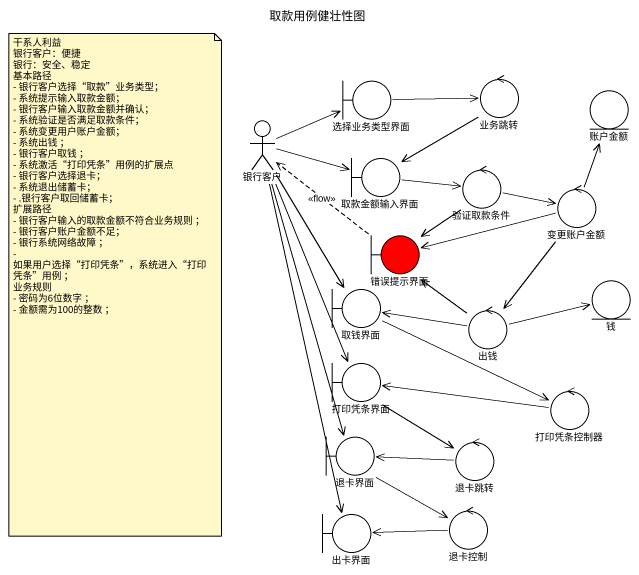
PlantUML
@startuml
title 取款用例健壮性图
boundary 选择业务类型界面
control 业务跳转
actor 银行客户
entity 账户金额
boundary 取款金额输入界面
control 验证取款条件
control 变更账户金额
boundary 错误提示界面 #FF0000
entity 钱
boundary 取钱界面
control 出钱
boundary 打印凭条界面
control 打印凭条控制器
boundary 退卡界面
control 退卡跳转
boundary 出卡界面
control 退卡控制
选择业务类型界面 -right-> 业务跳转
业务跳转 --> 取款金额输入界面
银行客户 -right-> 选择业务类型界面
银行客户 -right-> 取款金额输入界面
银行客户 --> 取钱界面
银行客户 --> 打印凭条界面
银行客户 --> 退卡界面
银行客户 --> 出卡界面
取款金额输入界面 -right-> 验证取款条件
验证取款条件 -right-> 变更账户金额
验证取款条件 --> 错误提示界面
变更账户金额 -up-> 账户金额
变更账户金额 -left-> 错误提示界面
变更账户金额 --> 出钱
错误提示界面 .up.> 银行客户 : <<flow>>
取钱界面 -right-> 打印凭条控制器
出钱 -up-> 错误提示界面
出钱 -right-> 钱
出钱 -left-> 取钱界面
打印凭条界面 --> 退卡跳转
打印凭条控制器 -left-> 打印凭条界面
退卡界面 --> 退卡控制
退卡跳转 -left-> 退卡界面
退卡控制 -left-> 出卡界面
note as N1
  干系人利益
  银行客户：便捷
  银行：安全、稳定
  基本路径
  - 银行客户选择“取款”业务类型；
  - 系统提示输入取款金额；
  - 银行客户输入取款金额并确认；
  - 系统验证是否满足取款条件；
  - 系统变更用户账户金额；
  - 系统出钱 ；
  - 银行客户取钱 ；
  - 系统激活“打印凭条”用例的扩展点
  - 银行客户选择退卡；
  - 系统退出储蓄卡；
  - .银行客户取回储蓄卡；
  扩展路径
  - 银行客户输入的取款金额不符合业务规则 ；
  - 银行客户账户金额不足；
  - 银行系统网络故障 ；
  - 如果用户选择“打印凭条”，系统进入“打印凭条”用例 ；
  业务规则
  - 密码为6位数字 ；
  - 金额需为100的整数 ；
end note
@enduml
